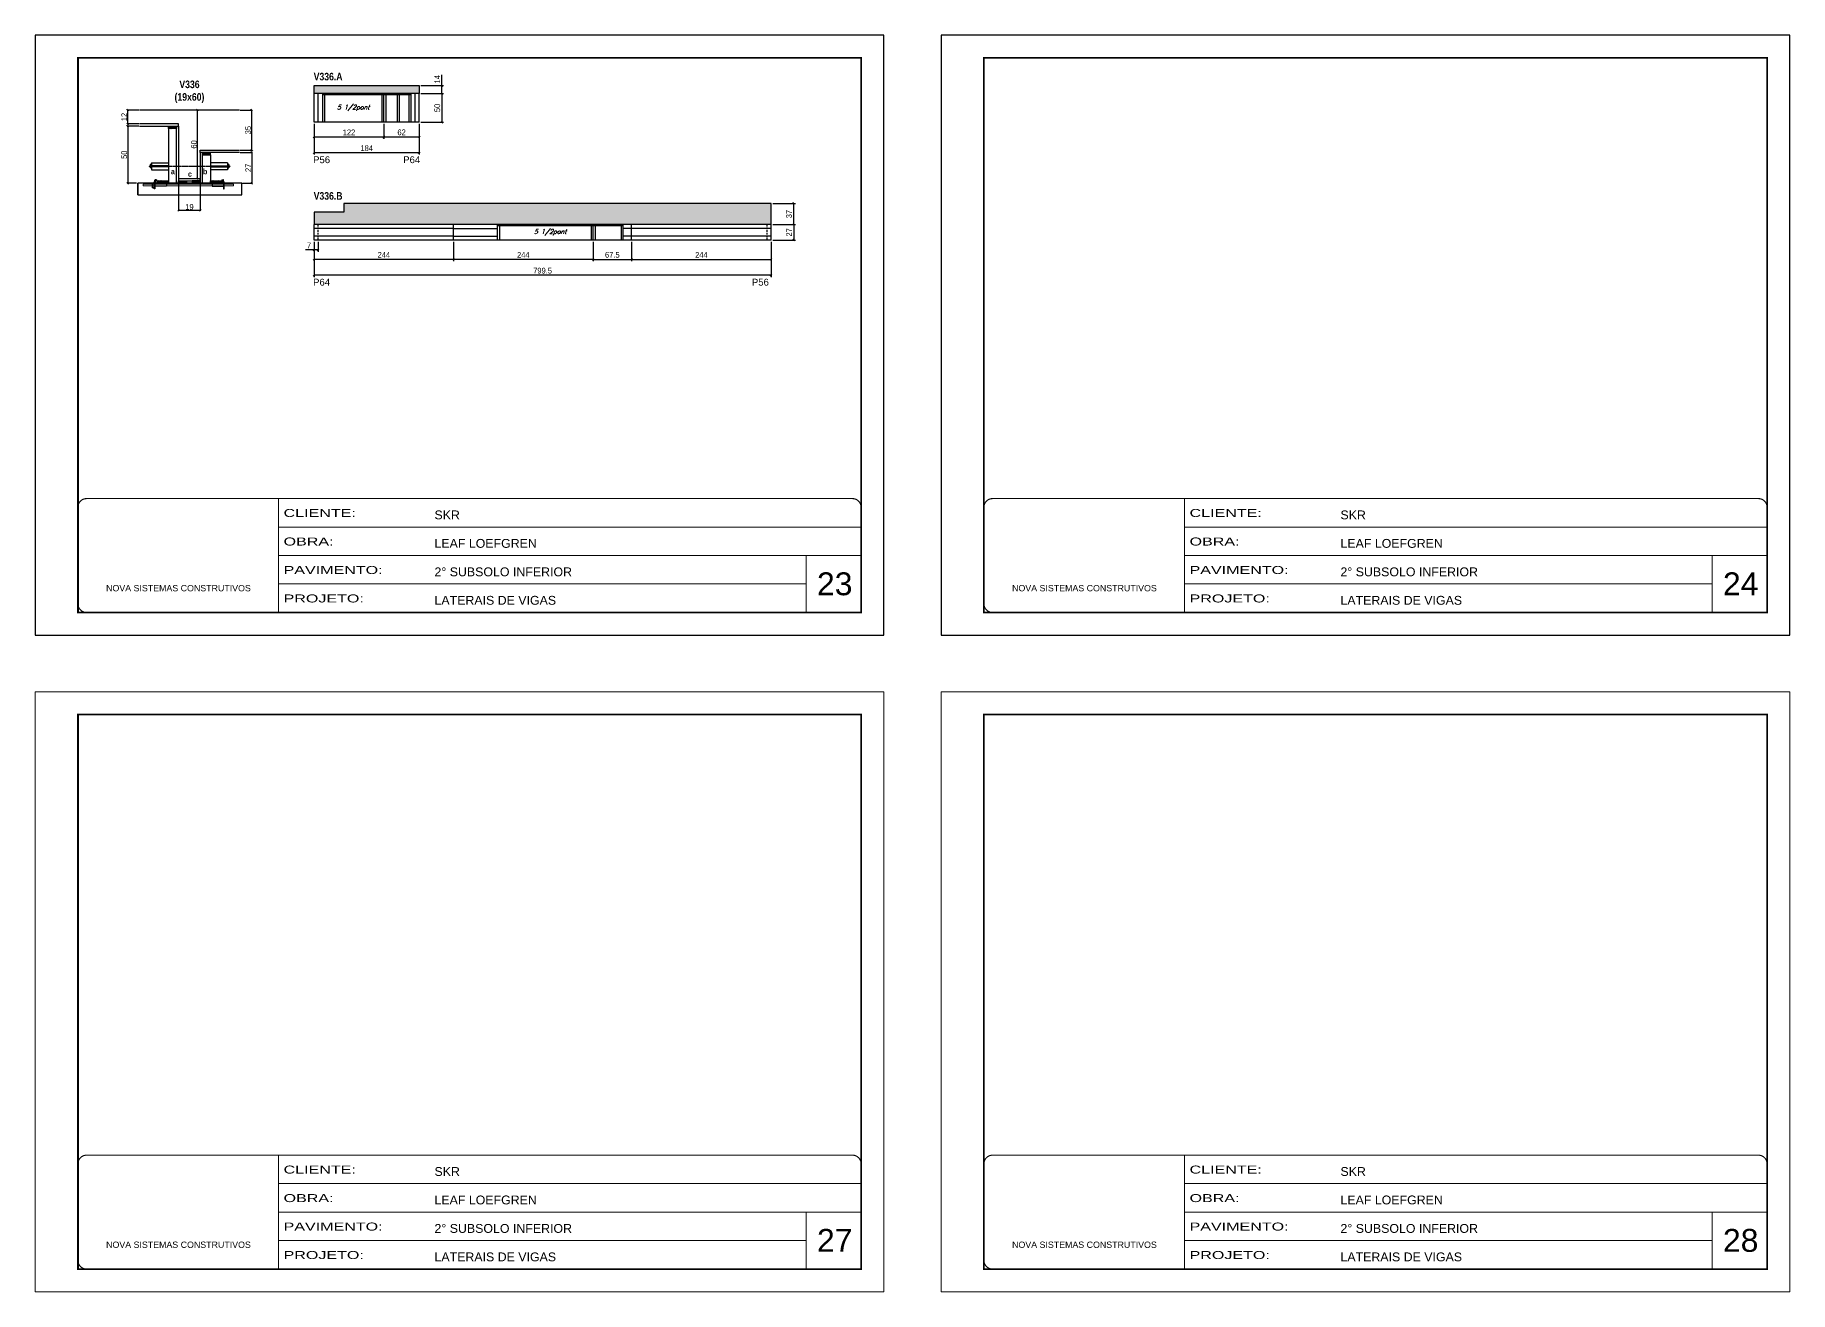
# Model space of a CAD drawing. Extents: x 3309 to 9590, y -2522 to 15424.
# Drawn here: x 6493 to 9563, y 6666 to 8865 of the extents above; entities that cross this region are included whole.
import ezdxf

# ---------------------------------------------------------------- set-up
doc = ezdxf.new("R2010")
doc.units = 0
for name, pattern in [('CONTINUO', [0]), ('DASHED', [0.75, 0.5, -0.25]), ('HIDDEN', [0.375, 0.25, -0.125]), ('HIDDEN2', [4.7625, 3.175, -1.5875])]:
    doc.linetypes.add(name, pattern=pattern)
for name, color, linetype in [('5', 5, 'Continuous'), ('barrote', 251, 'Continuous'), ('COTA', 241, 'Continuous'), ('detalhes', 4, 'Continuous'), ('NOMENCLATURA', 7, 'Continuous'), ('Painéis', 200, 'Continuous'), ('presilha', 1, 'Continuous'), ('SARR_2.2x10', 60, 'Continuous'), ('SARR_2.2x7', 40, 'Continuous'), ('SARR_3.5x7', 81, 'Continuous'), ('TENSOR', 3, 'Continuous'), ('texto', 7, 'Continuous')]:
    doc.layers.add(name, color=color, linetype=linetype)
for name, color, linetype, lineweight in [('CARIMBO', 255, 'Continuous', 9), ('CONCRETO', 251, 'Continuous', 25), ('Folhas', 255, 'Continuous', 9), ('SARRAFO DE PRESSAO', 251, 'DASHED', 9), ('SCO-___-LAJ', 2, 'Continuous', 0)]:
    doc.layers.add(name, color=color, linetype=linetype, lineweight=lineweight)
doc.layers.add('Laje_Perimetro', color=7, linetype='Continuous', plot=False)
doc.styles.add('ARIAL', font='arial.ttf')
doc.styles.add('COTA TECNICA', font='techl___.ttf', dxfattribs={"height": 10})
doc.styles.add('COTA TECNICA 2X', font='techl___.ttf', dxfattribs={"height": 10})
doc.styles.add('Romans', font='romans.shx')
doc.styles.get("Standard").update_dxf_attribs({"font": 'arial.ttf'})
doc.styles.add('TECNICA', font='techb___.ttf', dxfattribs={"height": 10})
doc.styles.add('Tecnologia', font='')
doc.styles.get('Tecnologia').set_extended_font_data('Forgotten Futurist')
doc.dimstyles.new('PAINEL', dxfattribs={"dimtxt": 10, "dimasz": 3, "dimexe": 3, "dimexo": 3, "dimgap": 3, "dimtad": 1, "dimdec": 1, "dimzin": 12, "dimdsep": 46, "dimtxsty": 'COTA TECNICA', "dimblk1": 'OBLIQUE', "dimblk2": 'OBLIQUE', "dimsah": 1, "dimcen": 0.9, "dimclrd": 4, "dimclre": 4, "dimclrt": 240, "dimadec": 1, "dimazin": 3, "dimtfac": 1, "dimtdec": 1, "dimtmove": 0, "dimatfit": 3, "dimfxl": 1, "dimtolj": 1, "dimtzin": 12, "dimarcsym": 0})
doc.dimstyles.new('SECAO', dxfattribs={"dimscale": 0.333333, "dimtxt": 5, "dimasz": 9, "dimexe": 3, "dimexo": 3, "dimgap": 3, "dimtad": 1, "dimdec": 1, "dimlfac": 0.5, "dimzin": 12, "dimdsep": 46, "dimtxsty": 'COTA TECNICA 2X', "dimblk1": 'OBLIQUE', "dimblk2": 'OBLIQUE', "dimsah": 1, "dimcen": 0.9, "dimclrd": 4, "dimclre": 4, "dimclrt": 240, "dimadec": 1, "dimazin": 3, "dimtfac": 1, "dimtdec": 1, "dimtmove": 0, "dimatfit": 3, "dimfxl": 1, "dimtolj": 1, "dimtzin": 12, "dimarcsym": 0})
pattern_1 = [(135, (39979.4781, -114906.4225), (-1.122532015, -1.122532015), [])]

# ---------------------------------------------------------------- blocks, each defined once
blk = doc.blocks.new('9999999999')
at = {"color": 30, "linetype": 'CONTINUO'}
for p, q in [((98564.6, 34230.2), (98564.6, 34429.4)), ((98564.6, 34379.6), (99584, 34379.6)), ((98564.6, 34329.8), (99488, 34329.8)), ((99584, 34329.8), (99488, 34329.8)), ((99488, 34329.8), (99488, 34230.2)), ((98564.6, 34280), (99488, 34280))]:
    blk.add_line(p, q, dxfattribs=at)
at = {"color": 30, "linetype": 'CONTINUO', "const_width": 2}
blk.add_lwpolyline([(99584, 34230.2), (99584, 34414.4, 0.414214), (99569, 34429.4), (98229, 34429.4, 0.414214), (98214, 34414.4), (98214, 34245.2, 0.414214), (98229, 34230.2), (99584, 34230.2)], format="xyb", dxfattribs=at)
at = {"layer": 'Folhas'}
blk.add_lwpolyline([(98139, 34190.2), (99624, 34190.2), (99624, 35240.2), (98139, 35240.2)], close=True, dxfattribs=at)
at = {"layer": 'Folhas', "color": 30, "const_width": 3}
blk.add_lwpolyline([(98214, 34230.2), (99584, 34230.2), (99584, 35200.2), (98214, 35200.2)], close=True, dxfattribs=at)
at = {"color": 7, "linetype": 'Continuous', "ltscale": 5, "style": 'ARIAL'}
for s, height, p in [('SKR', 15.48, (98837.7, 34393.1)), ('LEAF LOEFGREN', 15.483, (98837.7, 34343.3)), ('2° SUBSOLO INFERIOR', 15.483, (98837.7, 34293.5)), ('NOVA SISTEMAS CONSTRUTIVOS', 11.059, (98263.2, 34267.2)), ('LATERAIS DE VIGAS', 15.483, (98837.7, 34243.7))]:
    blk.add_text(s, height=height, dxfattribs=at).set_placement(p)
at = {"layer": 'Folhas', "color": 7, "style": 'Tecnologia', "width": 1.5}
for s, p in [('CLIENTE:', (98573.7, 34397.2)), ('OBRA:', (98573.7, 34347.3)), ('PAVIMENTO:', (98573.7, 34297.5)), ('PROJETO:', (98573.7, 34247.7))]:
    blk.add_text(s, height=14, dxfattribs=at).set_placement(p)
blk = doc.blocks.new('_Oblique')
at = {"color": 0, "linetype": 'ByBlock', "lineweight": -2}
blk.add_line((-0.5, -0.5), (0.5, 0.5), dxfattribs=at)
blk = doc.blocks.new('*D1864')
at = {"layer": 'COTA', "color": 4, "lineweight": -2, "transparency": 16777216}
for p, q in [((6743.9, 8604.7), (6743.9, 8557.3)), ((6781.9, 8604.7), (6781.9, 8557.3)), ((6781.9, 8558.3), (6743.9, 8558.3))]:
    blk.add_line(p, q, dxfattribs=at)
at = {"layer": 'Defpoints', "color": 0, "transparency": 16777216}
for p in [(6743.9, 8605.7), (6781.9, 8605.7), (6743.9, 8558.3)]:
    blk.add_point(p, dxfattribs=at)
at = {"layer": 'COTA', "color": 4, "lineweight": -2, "transparency": 16777216, "xscale": 3, "yscale": 3, "zscale": 3, "rotation": 180}
blk.add_blockref('_Oblique', (6743.9, 8558.3), dxfattribs=at)
at = {"layer": 'COTA', "color": 4, "lineweight": -2, "transparency": 16777216, "xscale": 3, "yscale": 3, "zscale": 3}
blk.add_blockref('_Oblique', (6781.9, 8558.3), dxfattribs=at)
at = {"layer": 'COTA', "color": 240, "transparency": 16777216, "insert": (6762.9, 8564.4), "char_height": 10, "attachment_point": 5, "style": 'COTA TECNICA 2X'}
blk.add_mtext('\\A1;19', dxfattribs=at)
blk = doc.blocks.new('PRESILHA METÁLICA 1')
at = {"layer": 'presilha'}
for p, q in [((0, 13), (6, 13)), ((0, 13), (0, 0)), ((6, 0), (0, 0)), ((6, 15.5), (7.5, 15.5)), ((6, -2.5), (6, 15.5)), ((6, 13), (6, 0)), ((7.5, 10.6), (7.5, 19.9)), ((7.5, 15.5), (7.5, -2.5)), ((37.5, 4.1), (7.5, 4.1)), ((12, 21), (8.6, 21)), ((9, 11.6), (9, 18.9)), ((12, 19.5), (9.6, 19.5)), ((37.5, 11), (9.6, 11)), ((12, 21), (12, 19.5)), ((37.5, 11), (37.5, 4.1)), ((7.5, -2.5), (6, -2.5))]:
    blk.add_line(p, q, dxfattribs=at)
for centre, radius, start, end in [((8.6, 19.9), 1.14, 90, 180), ((9.6, 18.9), 0.57, 90, 180), ((9.6, 11.6), 0.57, 180, 270)]:
    blk.add_arc(centre, radius, start, end, dxfattribs=at)
blk = doc.blocks.new('PRESILHA METÁLICA 2')
at = {"layer": 'presilha'}
for p, q in [((-30.8, 13.5), (-30.8, 6.6)), ((-30.8, 13.5), (-2.8, 13.5)), ((-30.8, 6.6), (-0.8, 6.6)), ((-5.2, 23.5), (-5.2, 22)), ((-5.2, 23.5), (-1.9, 23.5)), ((-5.2, 22), (-2.8, 22)), ((-2.2, 14.1), (-2.2, 21.4)), ((0.8, 18), (-0.8, 18)), ((-0.8, 18), (-0.8, 0)), ((-0.8, 0), (0.8, 0)), ((-0.8, 14.6), (-0.8, 22.4)), ((0.8, 0), (0.8, 18))]:
    blk.add_line(p, q, dxfattribs=at)
for centre, radius, start, end in [((-2.8, 21.4), 0.57, 0, 90), ((-2.8, 14.1), 0.57, 270, 0), ((-1.9, 22.4), 1.14, 0, 90)]:
    blk.add_arc(centre, radius, start, end, dxfattribs=at)
blk = doc.blocks.new('*D1865')
at = {"layer": 'COTA', "color": 4, "lineweight": -2, "transparency": 16777216}
for p, q in [((6674.2, 8705.7), (6653.9, 8705.7)), ((6654.9, 8705.7), (6654.9, 8605.7)), ((6670.1, 8605.7), (6653.9, 8605.7))]:
    blk.add_line(p, q, dxfattribs=at)
at = {"layer": 'Defpoints', "color": 0, "transparency": 16777216}
for p in [(6675.2, 8705.7), (6654.9, 8605.7), (6671.1, 8605.7)]:
    blk.add_point(p, dxfattribs=at)
at = {"layer": 'COTA', "color": 4, "lineweight": -2, "transparency": 16777216, "xscale": 3, "yscale": 3, "zscale": 3}
for p, rotation in [((6654.9, 8705.7), 90), ((6654.9, 8605.7), 270)]:
    blk.add_blockref('_Oblique', p, dxfattribs=dict(at, rotation=rotation))
at = {"layer": 'COTA', "color": 240, "transparency": 16777216, "insert": (6648.8, 8655.7), "char_height": 10, "attachment_point": 5, "rotation": 90, "style": 'COTA TECNICA 2X'}
blk.add_mtext('\\A1;50', dxfattribs=at)
blk = doc.blocks.new('*D1866')
at = {"layer": 'COTA', "color": 4, "lineweight": -2, "transparency": 16777216}
for p, q in [((6851.6, 8659.7), (6872.9, 8659.7)), ((6871.9, 8659.7), (6871.9, 8605.7)), ((6855.8, 8605.7), (6872.9, 8605.7))]:
    blk.add_line(p, q, dxfattribs=at)
at = {"layer": 'Defpoints', "color": 0, "transparency": 16777216}
for p in [(6850.6, 8659.7), (6854.8, 8605.7), (6871.9, 8605.7)]:
    blk.add_point(p, dxfattribs=at)
at = {"layer": 'COTA', "color": 4, "lineweight": -2, "transparency": 16777216, "xscale": 3, "yscale": 3, "zscale": 3}
for p, rotation in [((6871.9, 8659.7), 90), ((6871.9, 8605.7), 270)]:
    blk.add_blockref('_Oblique', p, dxfattribs=dict(at, rotation=rotation))
at = {"layer": 'COTA', "color": 240, "transparency": 16777216, "insert": (6865.8, 8632.7), "char_height": 10, "attachment_point": 5, "rotation": 90, "style": 'COTA TECNICA 2X'}
blk.add_mtext('\\A1;27', dxfattribs=at)
blk = doc.blocks.new('*D1867')
at = {"layer": 'COTA', "color": 4, "lineweight": -2, "transparency": 16777216}
for p, q in [((6780.9, 8733.7), (6775.9, 8733.7)), ((6776.9, 8613.7), (6776.9, 8733.7)), ((6780.9, 8613.7), (6775.9, 8613.7))]:
    blk.add_line(p, q, dxfattribs=at)
at = {"layer": 'Defpoints', "color": 0, "transparency": 16777216}
for p in [(6776.9, 8733.7), (6781.9, 8733.7), (6781.9, 8613.7)]:
    blk.add_point(p, dxfattribs=at)
at = {"layer": 'COTA', "color": 4, "lineweight": -2, "transparency": 16777216, "xscale": 3, "yscale": 3, "zscale": 3}
for p, rotation in [((6776.9, 8733.7), 90), ((6776.9, 8613.7), 270)]:
    blk.add_blockref('_Oblique', p, dxfattribs=dict(at, rotation=rotation))
at = {"layer": 'COTA', "color": 240, "transparency": 16777216, "insert": (6770.8, 8673.7), "char_height": 10, "attachment_point": 5, "rotation": 90, "style": 'COTA TECNICA 2X'}
blk.add_mtext('\\A1;60', dxfattribs=at)
blk = doc.blocks.new('*D1868')
at = {"layer": 'COTA', "color": 4, "lineweight": -2, "transparency": 16777216}
for p, q in [((6851.6, 8733.7), (6872.9, 8733.7)), ((6871.9, 8663.7), (6871.9, 8733.7)), ((6851.6, 8663.7), (6872.9, 8663.7))]:
    blk.add_line(p, q, dxfattribs=at)
at = {"layer": 'Defpoints', "color": 0, "transparency": 16777216}
for p in [(6850.6, 8733.7), (6871.9, 8733.7), (6850.6, 8663.7)]:
    blk.add_point(p, dxfattribs=at)
at = {"layer": 'COTA', "color": 4, "lineweight": -2, "transparency": 16777216, "xscale": 3, "yscale": 3, "zscale": 3}
for p, rotation in [((6871.9, 8733.7), 90), ((6871.9, 8663.7), 270)]:
    blk.add_blockref('_Oblique', p, dxfattribs=dict(at, rotation=rotation))
at = {"layer": 'COTA', "color": 240, "transparency": 16777216, "insert": (6865.6, 8698.7), "char_height": 10, "attachment_point": 5, "rotation": 90, "style": 'COTA TECNICA 2X'}
blk.add_mtext('\\A1;35', dxfattribs=at)
blk = doc.blocks.new('*D1869')
at = {"layer": 'COTA', "color": 4, "lineweight": -2, "transparency": 16777216}
for p, q in [((6674.2, 8733.7), (6653.9, 8733.7)), ((6654.9, 8709.7), (6654.9, 8733.7)), ((6674.2, 8709.7), (6653.9, 8709.7))]:
    blk.add_line(p, q, dxfattribs=at)
at = {"layer": 'Defpoints', "color": 0, "transparency": 16777216}
for p in [(6654.9, 8733.7), (6675.2, 8733.7), (6675.2, 8709.7)]:
    blk.add_point(p, dxfattribs=at)
at = {"layer": 'COTA', "color": 4, "lineweight": -2, "transparency": 16777216, "xscale": 3, "yscale": 3, "zscale": 3}
for p, rotation in [((6654.9, 8733.7), 90), ((6654.9, 8709.7), 270)]:
    blk.add_blockref('_Oblique', p, dxfattribs=dict(at, rotation=rotation))
at = {"layer": 'COTA', "color": 240, "transparency": 16777216, "insert": (6648.8, 8721.7), "char_height": 10, "attachment_point": 5, "rotation": 90, "style": 'COTA TECNICA 2X'}
blk.add_mtext('\\A1;12', dxfattribs=at)
blk = doc.blocks.new('*D1870')
at = {"layer": 'COTA', "color": 4, "linetype": 'ByBlock', "lineweight": -2, "transparency": 16777216}
for p, q in [((7103, 8709.6), (7103, 8683.7)), ((7165, 8709.6), (7165, 8683.7)), ((7165, 8686.7), (7103, 8686.7))]:
    blk.add_line(p, q, dxfattribs=at)
at = {"layer": 'Defpoints', "color": 0, "linetype": 'ByBlock', "transparency": 16777216}
for p in [(7103, 8712.6), (7165, 8712.6), (7103, 8686.7)]:
    blk.add_point(p, dxfattribs=at)
at = {"layer": 'COTA', "color": 4, "linetype": 'ByBlock', "lineweight": -2, "transparency": 16777216, "xscale": 3, "yscale": 3, "zscale": 3, "rotation": 180}
blk.add_blockref('_Oblique', (7103, 8686.7), dxfattribs=at)
at = {"layer": 'COTA', "color": 4, "linetype": 'ByBlock', "lineweight": -2, "transparency": 16777216, "xscale": 3, "yscale": 3, "zscale": 3}
blk.add_blockref('_Oblique', (7165, 8686.7), dxfattribs=at)
at = {"layer": 'COTA', "color": 240, "linetype": 'ByBlock', "transparency": 16777216, "insert": (7134, 8694.8), "char_height": 10, "attachment_point": 5, "style": 'COTA TECNICA'}
blk.add_mtext('\\A1;62', dxfattribs=at)
blk = doc.blocks.new('*D1871')
at = {"layer": 'COTA', "color": 4, "linetype": 'ByBlock', "lineweight": -2, "transparency": 16777216}
for p, q in [((6981, 8709.6), (6981, 8683.7)), ((7103, 8709.6), (7103, 8683.7)), ((7103, 8686.7), (6981, 8686.7))]:
    blk.add_line(p, q, dxfattribs=at)
at = {"layer": 'Defpoints', "color": 0, "linetype": 'ByBlock', "transparency": 16777216}
for p in [(6981, 8712.6), (7103, 8712.6), (6981, 8686.7)]:
    blk.add_point(p, dxfattribs=at)
at = {"layer": 'COTA', "color": 4, "linetype": 'ByBlock', "lineweight": -2, "transparency": 16777216, "xscale": 3, "yscale": 3, "zscale": 3, "rotation": 180}
blk.add_blockref('_Oblique', (6981, 8686.7), dxfattribs=at)
at = {"layer": 'COTA', "color": 4, "linetype": 'ByBlock', "lineweight": -2, "transparency": 16777216, "xscale": 3, "yscale": 3, "zscale": 3}
blk.add_blockref('_Oblique', (7103, 8686.7), dxfattribs=at)
at = {"layer": 'COTA', "color": 240, "linetype": 'ByBlock', "transparency": 16777216, "insert": (7042, 8694.8), "char_height": 10, "attachment_point": 5, "style": 'COTA TECNICA'}
blk.add_mtext('\\A1;122', dxfattribs=at)
blk = doc.blocks.new('*D1872')
at = {"layer": 'COTA', "color": 4, "linetype": 'ByBlock', "lineweight": -2, "transparency": 16777216}
for p, q in [((6981, 8709.6), (6981, 8656)), ((7165, 8709.6), (7165, 8656)), ((7165, 8659), (6981, 8659))]:
    blk.add_line(p, q, dxfattribs=at)
at = {"layer": 'Defpoints', "color": 0, "linetype": 'ByBlock', "transparency": 16777216}
for p in [(6981, 8712.6), (7165, 8712.6), (6981, 8659)]:
    blk.add_point(p, dxfattribs=at)
at = {"layer": 'COTA', "color": 4, "linetype": 'ByBlock', "lineweight": -2, "transparency": 16777216, "xscale": 3, "yscale": 3, "zscale": 3, "rotation": 180}
blk.add_blockref('_Oblique', (6981, 8659), dxfattribs=at)
at = {"layer": 'COTA', "color": 4, "linetype": 'ByBlock', "lineweight": -2, "transparency": 16777216, "xscale": 3, "yscale": 3, "zscale": 3}
blk.add_blockref('_Oblique', (7165, 8659), dxfattribs=at)
at = {"layer": 'COTA', "color": 240, "linetype": 'ByBlock', "transparency": 16777216, "insert": (7073, 8667.1), "char_height": 10, "attachment_point": 5, "style": 'COTA TECNICA'}
blk.add_mtext('\\A1;184', dxfattribs=at)
blk = doc.blocks.new('*D1873')
at = {"layer": 'COTA', "color": 4, "lineweight": -2, "transparency": 16777216}
for p, q in [((7168, 8762.6), (7207.6, 8762.6)), ((7204.6, 8762.6), (7204.6, 8712.6)), ((7168, 8712.6), (7207.6, 8712.6))]:
    blk.add_line(p, q, dxfattribs=at)
at = {"layer": 'Defpoints', "color": 0, "transparency": 16777216}
for p in [(7165, 8762.6), (7165, 8712.6), (7204.6, 8712.6)]:
    blk.add_point(p, dxfattribs=at)
at = {"layer": 'COTA', "color": 4, "lineweight": -2, "transparency": 16777216, "xscale": 3, "yscale": 3, "zscale": 3}
for p, rotation in [((7204.6, 8762.6), 90), ((7204.6, 8712.6), 270)]:
    blk.add_blockref('_Oblique', p, dxfattribs=dict(at, rotation=rotation))
at = {"layer": 'COTA', "color": 240, "transparency": 16777216, "insert": (7196.5, 8737.6), "char_height": 10, "attachment_point": 5, "rotation": 90, "style": 'COTA TECNICA'}
blk.add_mtext('\\A1;50', dxfattribs=at)
blk = doc.blocks.new('*D1874')
at = {"layer": 'COTA', "color": 4, "lineweight": -2, "transparency": 16777216}
for p, q in [((7204.6, 8776.6), (7204.6, 8795.7)), ((7168, 8776.6), (7207.6, 8776.6)), ((7168, 8762.6), (7207.6, 8762.6)), ((7204.6, 8762.6), (7204.6, 8776.6))]:
    blk.add_line(p, q, dxfattribs=at)
at = {"layer": 'Defpoints', "color": 0, "transparency": 16777216}
for p in [(7165, 8776.6), (7165, 8762.6), (7204.6, 8776.6)]:
    blk.add_point(p, dxfattribs=at)
at = {"layer": 'COTA', "color": 4, "lineweight": -2, "transparency": 16777216, "xscale": 3, "yscale": 3, "zscale": 3}
for p, rotation in [((7204.6, 8776.6), 90), ((7204.6, 8762.6), 270)]:
    blk.add_blockref('_Oblique', p, dxfattribs=dict(at, rotation=rotation))
at = {"layer": 'COTA', "color": 240, "transparency": 16777216, "insert": (7196.5, 8787.7), "char_height": 10, "attachment_point": 5, "rotation": 90, "style": 'COTA TECNICA'}
blk.add_mtext('\\A1;14', dxfattribs=at)
blk = doc.blocks.new('*D1875')
at = {"layer": 'COTA', "color": 4, "linetype": 'ByBlock', "lineweight": -2, "transparency": 16777216}
for p, q in [((7225, 8503.4), (7225, 8469.5)), ((7469, 8503.4), (7469, 8469.5)), ((7469, 8472.5), (7225, 8472.5))]:
    blk.add_line(p, q, dxfattribs=at)
at = {"layer": 'Defpoints', "color": 0, "linetype": 'ByBlock', "transparency": 16777216}
for p in [(7225, 8506.4), (7469, 8506.4), (7225, 8472.5)]:
    blk.add_point(p, dxfattribs=at)
at = {"layer": 'COTA', "color": 4, "linetype": 'ByBlock', "lineweight": -2, "transparency": 16777216, "xscale": 3, "yscale": 3, "zscale": 3, "rotation": 180}
blk.add_blockref('_Oblique', (7225, 8472.5), dxfattribs=at)
at = {"layer": 'COTA', "color": 4, "linetype": 'ByBlock', "lineweight": -2, "transparency": 16777216, "xscale": 3, "yscale": 3, "zscale": 3}
blk.add_blockref('_Oblique', (7469, 8472.5), dxfattribs=at)
at = {"layer": 'COTA', "color": 240, "linetype": 'ByBlock', "transparency": 16777216, "insert": (7347, 8480.5), "char_height": 10, "attachment_point": 5, "style": 'COTA TECNICA'}
blk.add_mtext('\\A1;244', dxfattribs=at)
blk = doc.blocks.new('*D1876')
at = {"layer": 'COTA', "color": 4, "linetype": 'ByBlock', "lineweight": -2, "transparency": 16777216}
for p, q in [((6981, 8503.4), (6981, 8469.5)), ((7225, 8503.4), (7225, 8469.5)), ((7225, 8472.5), (6981, 8472.5))]:
    blk.add_line(p, q, dxfattribs=at)
at = {"layer": 'Defpoints', "color": 0, "linetype": 'ByBlock', "transparency": 16777216}
for p in [(6981, 8506.4), (7225, 8506.4), (6981, 8472.5)]:
    blk.add_point(p, dxfattribs=at)
at = {"layer": 'COTA', "color": 4, "linetype": 'ByBlock', "lineweight": -2, "transparency": 16777216, "xscale": 3, "yscale": 3, "zscale": 3, "rotation": 180}
blk.add_blockref('_Oblique', (6981, 8472.5), dxfattribs=at)
at = {"layer": 'COTA', "color": 4, "linetype": 'ByBlock', "lineweight": -2, "transparency": 16777216, "xscale": 3, "yscale": 3, "zscale": 3}
blk.add_blockref('_Oblique', (7225, 8472.5), dxfattribs=at)
at = {"layer": 'COTA', "color": 240, "linetype": 'ByBlock', "transparency": 16777216, "insert": (7103, 8480.5), "char_height": 10, "attachment_point": 5, "style": 'COTA TECNICA'}
blk.add_mtext('\\A1;244', dxfattribs=at)
blk = doc.blocks.new('*D1878')
at = {"layer": 'COTA', "color": 4, "linetype": 'ByBlock', "lineweight": -2, "transparency": 16777216}
for p, q in [((6981, 8503.4), (6981, 8441.8)), ((7780.5, 8503.4), (7780.5, 8441.8)), ((7780.5, 8444.8), (6981, 8444.8))]:
    blk.add_line(p, q, dxfattribs=at)
at = {"layer": 'Defpoints', "color": 0, "linetype": 'ByBlock', "transparency": 16777216}
for p in [(6981, 8506.4), (7780.5, 8506.4), (6981, 8444.8)]:
    blk.add_point(p, dxfattribs=at)
at = {"layer": 'COTA', "color": 4, "linetype": 'ByBlock', "lineweight": -2, "transparency": 16777216, "xscale": 3, "yscale": 3, "zscale": 3, "rotation": 180}
blk.add_blockref('_Oblique', (6981, 8444.8), dxfattribs=at)
at = {"layer": 'COTA', "color": 4, "linetype": 'ByBlock', "lineweight": -2, "transparency": 16777216, "xscale": 3, "yscale": 3, "zscale": 3}
blk.add_blockref('_Oblique', (7780.5, 8444.8), dxfattribs=at)
at = {"layer": 'COTA', "color": 240, "linetype": 'ByBlock', "transparency": 16777216, "insert": (7380.7, 8452.9), "char_height": 10, "attachment_point": 5, "style": 'COTA TECNICA'}
blk.add_mtext('\\A1;799.5', dxfattribs=at)
blk = doc.blocks.new('*D1877')
at = {"layer": 'COTA', "color": 4, "lineweight": -2, "transparency": 16777216}
for p, q in [((7783.5, 8533.4), (7823.1, 8533.4)), ((7783.5, 8506.4), (7823.1, 8506.4)), ((7820.1, 8533.4), (7820.1, 8506.4))]:
    blk.add_line(p, q, dxfattribs=at)
at = {"layer": 'Defpoints', "color": 0, "transparency": 16777216}
for p in [(7780.5, 8533.4), (7780.5, 8506.4), (7820.1, 8506.4)]:
    blk.add_point(p, dxfattribs=at)
at = {"layer": 'COTA', "color": 4, "lineweight": -2, "transparency": 16777216, "xscale": 3, "yscale": 3, "zscale": 3}
for p, rotation in [((7820.1, 8533.4), 90), ((7820.1, 8506.4), 270)]:
    blk.add_blockref('_Oblique', p, dxfattribs=dict(at, rotation=rotation))
at = {"layer": 'COTA', "color": 240, "transparency": 16777216, "insert": (7812, 8519.9), "char_height": 10, "attachment_point": 5, "rotation": 90, "style": 'COTA TECNICA'}
blk.add_mtext('\\A1;27', dxfattribs=at)
blk = doc.blocks.new('*D1879')
at = {"layer": 'COTA', "color": 4, "lineweight": -2, "transparency": 16777216}
for p, q in [((7469, 8503.4), (7469, 8469.5)), ((7536.5, 8503.4), (7536.5, 8469.5)), ((7469, 8472.5), (7536.5, 8472.5))]:
    blk.add_line(p, q, dxfattribs=at)
at = {"layer": 'Defpoints', "color": 0, "transparency": 16777216}
for p in [(7469, 8506.4), (7536.5, 8506.4), (7536.5, 8472.5)]:
    blk.add_point(p, dxfattribs=at)
at = {"layer": 'COTA', "color": 4, "lineweight": -2, "transparency": 16777216, "xscale": 3, "yscale": 3, "zscale": 3, "rotation": 180}
blk.add_blockref('_Oblique', (7469, 8472.5), dxfattribs=at)
at = {"layer": 'COTA', "color": 4, "lineweight": -2, "transparency": 16777216, "xscale": 3, "yscale": 3, "zscale": 3}
blk.add_blockref('_Oblique', (7536.5, 8472.5), dxfattribs=at)
at = {"layer": 'COTA', "color": 240, "transparency": 16777216, "insert": (7502.7, 8480.6), "char_height": 10, "attachment_point": 5, "style": 'COTA TECNICA'}
blk.add_mtext('\\A1;67.5', dxfattribs=at)
blk = doc.blocks.new('*D1880')
at = {"layer": 'COTA', "color": 4, "lineweight": -2, "transparency": 16777216}
for p, q in [((7536.5, 8503.4), (7536.5, 8469.5)), ((7780.5, 8503.4), (7780.5, 8469.5)), ((7536.5, 8472.5), (7780.5, 8472.5))]:
    blk.add_line(p, q, dxfattribs=at)
at = {"layer": 'Defpoints', "color": 0, "transparency": 16777216}
for p in [(7536.5, 8506.4), (7780.5, 8506.4), (7780.5, 8472.5)]:
    blk.add_point(p, dxfattribs=at)
at = {"layer": 'COTA', "color": 4, "lineweight": -2, "transparency": 16777216, "xscale": 3, "yscale": 3, "zscale": 3, "rotation": 180}
blk.add_blockref('_Oblique', (7536.5, 8472.5), dxfattribs=at)
at = {"layer": 'COTA', "color": 4, "lineweight": -2, "transparency": 16777216, "xscale": 3, "yscale": 3, "zscale": 3}
blk.add_blockref('_Oblique', (7780.5, 8472.5), dxfattribs=at)
at = {"layer": 'COTA', "color": 240, "transparency": 16777216, "insert": (7658.5, 8480.5), "char_height": 10, "attachment_point": 5, "style": 'COTA TECNICA'}
blk.add_mtext('\\A1;244', dxfattribs=at)
blk = doc.blocks.new('*D1881')
at = {"layer": 'COTA', "color": 4, "lineweight": -2, "transparency": 16777216}
for p, q in [((6981, 8489.1), (6966.2, 8489.1)), ((6981, 8503.4), (6981, 8486.1)), ((6988, 8489.1), (6981, 8489.1)), ((6988, 8503.4), (6988, 8486.1))]:
    blk.add_line(p, q, dxfattribs=at)
at = {"layer": 'Defpoints', "color": 0, "transparency": 16777216}
for p in [(6981, 8506.4), (6988, 8506.4), (6981, 8489.1)]:
    blk.add_point(p, dxfattribs=at)
at = {"layer": 'COTA', "color": 4, "lineweight": -2, "transparency": 16777216, "xscale": 3, "yscale": 3, "zscale": 3, "rotation": 180}
blk.add_blockref('_Oblique', (6981, 8489.1), dxfattribs=at)
at = {"layer": 'COTA', "color": 4, "lineweight": -2, "transparency": 16777216, "xscale": 3, "yscale": 3, "zscale": 3}
blk.add_blockref('_Oblique', (6988, 8489.1), dxfattribs=at)
at = {"layer": 'COTA', "color": 240, "transparency": 16777216, "insert": (6972.1, 8497.1), "char_height": 10, "attachment_point": 5, "style": 'COTA TECNICA'}
blk.add_mtext('\\A1;7', dxfattribs=at)
blk = doc.blocks.new('*D1882')
at = {"layer": 'COTA', "color": 4, "lineweight": -2, "transparency": 16777216}
for p, q in [((7783.5, 8570.4), (7823.1, 8570.4)), ((7820.1, 8533.4), (7820.1, 8570.4)), ((7783.5, 8533.4), (7823.1, 8533.4))]:
    blk.add_line(p, q, dxfattribs=at)
at = {"layer": 'Defpoints', "color": 0, "transparency": 16777216}
for p in [(7780.5, 8570.4), (7820.1, 8570.4), (7780.5, 8533.4)]:
    blk.add_point(p, dxfattribs=at)
at = {"layer": 'COTA', "color": 4, "lineweight": -2, "transparency": 16777216, "xscale": 3, "yscale": 3, "zscale": 3}
for p, rotation in [((7820.1, 8570.4), 90), ((7820.1, 8533.4), 270)]:
    blk.add_blockref('_Oblique', p, dxfattribs=dict(at, rotation=rotation))
at = {"layer": 'COTA', "color": 240, "transparency": 16777216, "insert": (7811.9, 8551.9), "char_height": 10, "attachment_point": 5, "rotation": 90, "style": 'COTA TECNICA'}
blk.add_mtext('\\A1;37', dxfattribs=at)

msp = doc.modelspace()

# ---------------------------------------------------------------- hatches: boundary and pattern name
at = {"layer": 'COTA'}
h = msp.add_hatch(dxfattribs=at)
h.set_pattern_fill('AR-CONC', color=256, scale=0.03)
h.paths.add_polyline_path([(7780.46, 8570.42), (7032.96, 8570.42), (7032.96, 8555.42), (6980.96, 8555.42), (6980.96, 8533.42), (7780.46, 8533.42)])
h.paths.add_polyline_path([(7164.96, 8776.62), (6980.96, 8776.62), (6980.96, 8762.62), (7164.96, 8762.62)])
at = {"layer": 'SARR_2.2x10'}
h = msp.add_hatch(dxfattribs=at)
h.set_pattern_fill('ANSI31', color=256, scale=0.5, angle=90)
h.set_pattern_definition([(135, (39899.8781, -114906.4225), (-1.122532015, -1.122532015), [])])
h.paths.add_polyline_path([(6706.34, 8610.15), (6706.34, 8605.75), (6726.34, 8605.75), (6726.34, 8610.15)])
h = msp.add_hatch(dxfattribs=at)
h.set_pattern_fill('ANSI31', color=256, scale=0.5, angle=90)
h.set_pattern_definition([(135, (39993.0781, -114906.4225), (-1.122532015, -1.122532015), [])])
h.paths.add_polyline_path([(6799.54, 8610.15), (6799.54, 8605.75), (6819.54, 8605.75), (6819.54, 8610.15)])
at = {"layer": 'SARR_2.2x7'}
h = msp.add_hatch(dxfattribs=at)
h.set_pattern_fill('ANSI31', color=256, scale=0.5, angle=90)
h.set_pattern_definition([(135, (39913.8781, -114810.8225), (-1.122532015, -1.122532015), [])])
h.paths.add_polyline_path([(6740.34, 8705.75), (6740.34, 8701.35), (6726.34, 8701.35), (6726.34, 8705.75)])
h = msp.add_hatch(dxfattribs=at)
h.set_pattern_fill('ANSI31', color=256, scale=0.5, angle=90)
h.set_pattern_definition([(135, (39893.8781, -114856.8225), (-1.122532015, -1.122532015), [])])
h.paths.add_polyline_path([(6785.54, 8659.75), (6785.54, 8655.35), (6799.54, 8655.35), (6799.54, 8659.75)])
h = msp.add_hatch(dxfattribs=at)
h.set_pattern_fill('ANSI31', color=256, scale=0.5, angle=90)
h.set_pattern_definition(pattern_1)
h.paths.add_polyline_path([(6757.94, 8605.75), (6757.94, 8610.15), (6743.94, 8610.15), (6743.94, 8605.75)])
h = msp.add_hatch(dxfattribs=at)
h.set_pattern_fill('ANSI31', color=256, scale=0.5, angle=90)
h.set_pattern_definition(pattern_1)
h.paths.add_polyline_path([(6767.94, 8610.15), (6767.94, 8605.75), (6781.94, 8605.75), (6781.94, 8610.15)])

# ---------------------------------------------------------------- linework, layer by layer
at = {"ltscale": 3}
for p, q in [((6694.34, 8638.54), (6694.34, 8632.54)), ((6696.34, 8638.54), (6694.34, 8638.54)), ((6696.34, 8632.54), (6694.34, 8632.54)), ((6696.34, 8641.54), (6696.34, 8629.54)), ((6696.34, 8641.54), (6726.34, 8641.54)), ((6726.34, 8636.54), (6696.34, 8636.54)), ((6726.34, 8634.54), (6696.34, 8634.54)), ((6696.34, 8629.54), (6726.34, 8629.54)), ((6829.54, 8641.54), (6799.54, 8641.54)), ((6799.54, 8636.54), (6829.54, 8636.54)), ((6799.54, 8634.54), (6829.54, 8634.54)), ((6829.54, 8629.54), (6799.54, 8629.54)), ((6829.54, 8641.54), (6829.54, 8629.54)), ((6831.54, 8638.54), (6829.54, 8638.54)), ((6829.54, 8632.54), (6831.54, 8632.54)), ((6831.54, 8638.54), (6831.54, 8632.54))]:
    msp.add_line(p, q, dxfattribs=at)
at = {"layer": 'barrote'}
msp.add_lwpolyline([(6672.88, 8585.75), (6854.8, 8585.75), (6854.8, 8605.75), (6672.88, 8605.75)], close=True, dxfattribs=at)
at = {"layer": 'CONCRETO', "linetype": 'Continuous'}
msp.add_line((6850.64, 8733.75), (6675.24, 8733.75), dxfattribs=at)
at = {"layer": 'COTA'}
for p, q in [((6980.96, 8762.62), (6980.96, 8776.62)), ((6980.96, 8776.62), (7164.96, 8776.62)), ((7164.96, 8776.62), (7164.96, 8762.62)), ((7780.46, 8570.42), (7032.96, 8570.42)), ((7032.96, 8570.42), (7032.96, 8555.42)), ((7780.46, 8533.42), (7780.46, 8570.42)), ((6980.96, 8555.42), (6980.96, 8533.42)), ((7032.96, 8555.42), (6980.96, 8555.42))]:
    msp.add_line(p, q, dxfattribs=at)
at = {"layer": 'detalhes', "color": 250}
msp.add_line((6672.88, 8585.75), (6672.88, 8605.75), dxfattribs=at)
at = {"layer": 'Laje_Perimetro'}
for points in [[(7977.87, 8864.98), (6492.87, 8864.98), (6492.87, 7814.98), (7977.87, 7814.98)], [(9562.87, 8864.98), (8077.87, 8864.98), (8077.87, 7814.98), (9562.87, 7814.98)]]:
    msp.add_lwpolyline(points, close=True, dxfattribs=at)
at = {"layer": 'Painéis', "linetype": 'ByBlock'}
for p, q in [((7164.96, 8762.62), (6980.96, 8762.62)), ((6980.96, 8712.62), (6980.96, 8762.62)), ((7102.96, 8712.62), (7102.96, 8762.62)), ((7164.96, 8712.62), (7164.96, 8762.62)), ((7164.96, 8712.62), (6980.96, 8712.62)), ((7780.46, 8533.42), (6980.96, 8533.42)), ((6980.96, 8506.42), (6980.96, 8533.42)), ((7780.46, 8506.42), (6980.96, 8506.42)), ((7224.96, 8506.42), (7224.96, 8533.42)), ((7468.96, 8506.42), (7468.96, 8533.42)), ((7536.46, 8506.42), (7536.46, 8533.42)), ((7780.46, 8506.42), (7780.46, 8533.42))]:
    msp.add_line(p, q, dxfattribs=at)
at = {"layer": 'Painéis', "linetype": 'Continuous', "elevation": 0}
for points in [[(6675.24, 8705.75), (6743.94, 8705.75), (6743.94, 8709.75), (6675.24, 8709.75)], [(6850.64, 8659.75), (6781.94, 8659.75), (6781.94, 8663.75), (6850.64, 8663.75)]]:
    msp.add_lwpolyline(points, dxfattribs=at)
at = {"layer": 'Painéis', "linetype": 'Continuous'}
for points in [[(6740.34, 8605.75), (6740.34, 8705.75), (6743.94, 8705.75), (6743.94, 8605.75)], [(6785.54, 8605.75), (6785.54, 8659.75), (6781.94, 8659.75), (6781.94, 8605.75)], [(6781.94, 8613.75), (6743.94, 8613.75), (6743.94, 8610.15), (6781.94, 8610.15)]]:
    msp.add_lwpolyline(points, close=True, dxfattribs=at)
at = {"layer": 'SARR_2.2x10'}
for points in [[(6706.34, 8610.15), (6726.34, 8610.15), (6726.34, 8605.75), (6706.34, 8605.75)], [(6799.54, 8610.15), (6819.54, 8610.15), (6819.54, 8605.75), (6799.54, 8605.75)]]:
    msp.add_lwpolyline(points, close=True, dxfattribs=at)
at = {"layer": 'SARR_2.2x7', "linetype": 'Continuous'}
for p, q in [((6987.96, 8712.62), (6987.96, 8762.62)), ((7102.96, 8760.42), (6995.96, 8760.42)), ((7149.96, 8760.42), (7102.96, 8760.42)), ((7157.96, 8712.62), (7157.96, 8762.62)), ((7224.96, 8526.42), (6980.96, 8526.42)), ((7224.96, 8513.42), (6980.96, 8513.42)), ((7224.96, 8526.42), (7301.96, 8526.42)), ((7224.96, 8513.42), (7301.96, 8513.42)), ((7468.96, 8531.22), (7301.96, 8531.22)), ((7521.46, 8531.22), (7468.96, 8531.22)), ((7536.46, 8526.42), (7521.46, 8526.42)), ((7536.46, 8513.42), (7521.46, 8513.42)), ((7780.46, 8526.42), (7536.46, 8526.42)), ((7780.46, 8513.42), (7536.46, 8513.42))]:
    msp.add_line(p, q, dxfattribs=at)
at = {"layer": 'SARR_2.2x7', "linetype": 'HIDDEN2'}
for p, q in [((6987.96, 8506.42), (6987.96, 8533.42)), ((7773.46, 8506.42), (7773.46, 8533.42))]:
    msp.add_line(p, q, dxfattribs=at)
at = {"layer": 'SARR_2.2x7', "elevation": 0}
for points in [[(6726.34, 8705.75), (6740.34, 8705.75), (6740.34, 8701.35), (6726.34, 8701.35)], [(6799.54, 8659.75), (6785.54, 8659.75), (6785.54, 8655.35), (6799.54, 8655.35)]]:
    msp.add_lwpolyline(points, close=True, dxfattribs=at)
at = {"layer": 'SARR_2.2x7'}
for points in [[(6743.94, 8610.15), (6757.94, 8610.15), (6757.94, 8605.75), (6743.94, 8605.75)], [(6781.94, 8610.15), (6767.94, 8610.15), (6767.94, 8605.75), (6781.94, 8605.75)]]:
    msp.add_lwpolyline(points, close=True, dxfattribs=at)
at = {"layer": 'SARR_3.5x7'}
for p, q in [((6995.96, 8762.62), (6995.96, 8712.62)), ((6999.46, 8760.42), (6999.46, 8712.62)), ((7099.46, 8760.42), (7099.46, 8712.62)), ((7106.46, 8760.42), (7106.46, 8712.62)), ((7126.04, 8760.42), (7126.04, 8712.62)), ((7129.54, 8760.42), (7129.54, 8712.62)), ((7146.46, 8760.42), (7146.46, 8712.62)), ((7149.96, 8762.62), (7149.96, 8712.62)), ((7301.96, 8506.42), (7301.96, 8533.42)), ((7305.46, 8531.22), (7305.46, 8506.42)), ((7465.46, 8531.22), (7465.46, 8506.42)), ((7472.46, 8531.22), (7472.46, 8506.42)), ((7517.96, 8531.22), (7517.96, 8506.42)), ((7521.46, 8506.42), (7521.46, 8533.42))]:
    msp.add_line(p, q, dxfattribs=at)
for points in [[(6740.34, 8701.35), (6726.34, 8701.35), (6726.34, 8605.75), (6740.34, 8605.75)], [(6785.54, 8655.35), (6799.54, 8655.35), (6799.54, 8605.75), (6785.54, 8605.75)]]:
    msp.add_lwpolyline(points, close=True, dxfattribs=at)
at = {"layer": 'SCO-___-LAJ', "color": 1}
msp.add_lwpolyline([(6681.89, 8604.41), (6839.72, 8604.41), (6839.72, 8601.21), (6681.89, 8601.21)], close=True, dxfattribs=at)
at = {"layer": 'TENSOR', "linetype": 'HIDDEN', "ltscale": 0.5}
msp.add_line((6691.34, 8635.54), (6834.84, 8635.54), dxfattribs=at)

# ---------------------------------------------------------------- block references
at = {"layer": 'presilha', "xscale": 0.6666666666666666, "yscale": 0.6666666666666666, "zscale": 0.6666666666666666}
for name, p in [('PRESILHA METÁLICA 1', (6697.47, 8597.78)), ('PRESILHA METÁLICA 2', (6823.22, 8596.11))]:
    msp.add_blockref(name, p, dxfattribs=at)
at = {"layer": 'SARRAFO DE PRESSAO', "color": 6, "linetype": 'ByBlock'}
for p in [(-91646.11, -26375.22), (-90061.11, -26375.22), (-91646.11, -27523.8), (-90061.11, -27523.8)]:
    msp.add_blockref('9999999999', p, dxfattribs=at)

# ---------------------------------------------------------------- texts
at = {"layer": '5', "linetype": 'Continuous'}
for s, p in [('P56', (6979.17, 8640.98)), ('P64', (7136.82, 8640.98)), ('P64', (6979.17, 8426.75)), ('P56', (7746.82, 8426.75))]:
    msp.add_text(s, height=12, rotation=0.00004, dxfattribs=at).set_placement(p)
at = {"layer": 'CARIMBO', "style": 'ARIAL'}
for s, p in [('23', (7860.73, 7885.13)), ('24', (9445.73, 7885.13)), ('27', (7860.73, 6736.55)), ('28', (9445.73, 6736.55))]:
    msp.add_text(s, height=40, dxfattribs=at).set_placement(p)
at = {"layer": 'detalhes', "style": 'TECNICA'}
for s, p in [('a', (6730.47, 8621.54)), ('b', (6786.44, 8621.53)), ('c', (6760.18, 8617.22))]:
    msp.add_text(s, height=9.6, dxfattribs=at).set_placement(p)
at = {"layer": 'NOMENCLATURA', "style": 'TECNICA'}
for s, p in [('V336.A', (6980.25, 8785.81)), ('V336.B', (6980.25, 8577.08))]:
    msp.add_text(s, height=13.2, dxfattribs=at).set_placement(p)
at = {"layer": 'NOMENCLATURA', "insert": (6762.94, 8785.44), "char_height": 13.2, "attachment_point": 2, "style": 'TECNICA'}
msp.add_mtext_dynamic_manual_height_columns('V336\\P(19x60)', width=300.2766, gutter_width=1, heights=[0], dxfattribs=at)
at = {"layer": 'texto', "color": 2, "char_height": 8, "attachment_point": 5, "style": 'Romans'}
for insert in [(7049.46, 8737.62), (7394.03, 8519.92)]:
    msp.add_mtext('{\\Q19;\\C256;5 1/2pont}', dxfattribs=dict(at, insert=insert))

# ---------------------------------------------------------------- dimensions: what is measured, and where the dimension line sits
at = {"layer": 'COTA'}
for base, p1, p2, dimstyle, picture, middle in [((7204.57, 8776.62), (7164.96, 8762.62), (7164.96, 8776.62), 'PAINEL', '*D1874', (7196.5, 8787.68)), ((7204.57, 8712.62), (7164.96, 8762.62), (7164.96, 8712.62), 'PAINEL', '*D1873', (7196.47, 8737.62)), ((6654.89, 8733.75), (6675.24, 8709.75), (6675.24, 8733.75), 'SECAO', '*D1869', (6648.83, 8721.75)), ((6776.87, 8733.75), (6781.94, 8613.75), (6781.94, 8733.75), 'SECAO', '*D1867', (6770.76, 8673.75)), ((6871.86, 8733.75), (6850.64, 8663.75), (6850.64, 8733.75), 'SECAO', '*D1868', (6865.64, 8698.75)), ((6654.89, 8605.75, 0), (6675.24, 8705.75), (6671.13, 8605.75, 0), 'SECAO', '*D1865', (6648.78, 8655.75, 0)), ((6871.86, 8605.75, 0), (6850.64, 8659.75), (6854.75, 8605.75, 0), 'SECAO', '*D1866', (6865.78, 8632.75, 0)), ((7820.07, 8570.42), (7780.46, 8533.42), (7780.46, 8570.42), 'PAINEL', '*D1882', (7811.86, 8551.92)), ((7820.07, 8506.42), (7780.46, 8533.42), (7780.46, 8506.42), 'PAINEL', '*D1877', (7812, 8519.92))]:
    dim = msp.add_linear_dim(base=base, p1=p1, p2=p2, angle=90, dimstyle=dimstyle, dxfattribs=at)
    dim.commit()
    dim.dimension.update_dxf_attribs({"geometry": picture, "text_midpoint": middle})
at = {"layer": 'COTA', "linetype": 'ByBlock'}
for base, p1, p2, picture, middle in [((6980.96, 8686.71), (7102.96, 8712.62), (6980.96, 8712.62), '*D1871', (7041.96, 8694.76)), ((6980.96, 8472.47), (7224.96, 8506.42), (6980.96, 8506.42), '*D1876', (7102.96, 8480.54))]:
    dim = msp.add_linear_dim(base=base, p1=p1, p2=p2, angle=180, dimstyle='PAINEL', override={"dimtmove": 1}, dxfattribs=at)
    dim.commit()
    dim.dimension.update_dxf_attribs({"geometry": picture, "text_midpoint": middle})
for base, p1, p2, picture, middle in [((6980.96, 8659), (7164.96, 8712.62), (6980.96, 8712.62), '*D1872', (7072.96, 8667.09)), ((7102.96, 8686.71), (7164.96, 8712.62), (7102.96, 8712.62), '*D1870', (7133.96, 8694.81)), ((6980.96, 8444.76), (7780.46, 8506.42), (6980.96, 8506.42), '*D1878', (7380.71, 8452.9)), ((7224.96, 8472.47), (7468.96, 8506.42), (7224.96, 8506.42), '*D1875', (7346.96, 8480.54))]:
    dim = msp.add_linear_dim(base=base, p1=p1, p2=p2, angle=180, dimstyle='PAINEL', dxfattribs=at)
    dim.commit()
    dim.dimension.update_dxf_attribs({"geometry": picture, "text_midpoint": middle})
at = {"layer": 'COTA'}
dim = msp.add_linear_dim(base=(6743.94, 8558.28), p1=(6781.94, 8605.75), p2=(6743.94, 8605.75), angle=180, dimstyle='SECAO', dxfattribs=at)
dim.commit()
dim.dimension.update_dxf_attribs({"geometry": '*D1864', "text_midpoint": (6762.94, 8558.28), "dimtype": 160})
for base, p1, p2, picture, middle in [((6980.96, 8489.07), (6987.96, 8506.42), (6980.96, 8506.42), '*D1881', (6972.1, 8497.15)), ((7536.46, 8472.47), (7468.96, 8506.42), (7536.46, 8506.42), '*D1879', (7502.71, 8480.58))]:
    dim = msp.add_linear_dim(base=base, p1=p1, p2=p2, dimstyle='PAINEL', dxfattribs=at)
    dim.commit()
    dim.dimension.update_dxf_attribs({"geometry": picture, "text_midpoint": middle})
dim = msp.add_linear_dim(base=(7780.46, 8472.47), p1=(7536.46, 8506.42), p2=(7780.46, 8506.42), dimstyle='PAINEL', override={"dimtmove": 1}, dxfattribs=at)
dim.commit()
dim.dimension.update_dxf_attribs({"geometry": '*D1880', "text_midpoint": (7658.46, 8480.54)})

doc.saveas('drawing.dxf')
